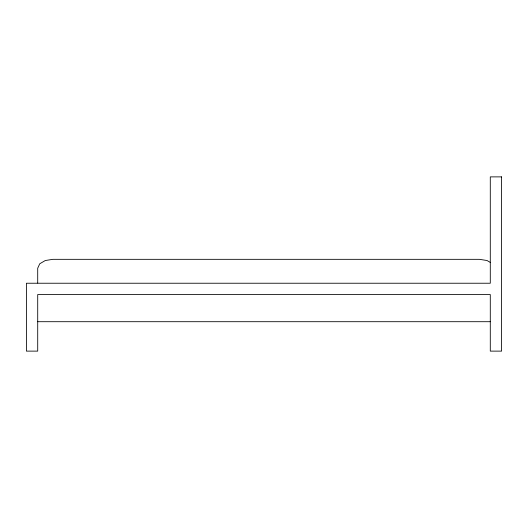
<?xml version="1.0" encoding="UTF-8"?>
<svg xmlns="http://www.w3.org/2000/svg" width="528" height="528" viewBox="0 0 528 528"><rect width="100%" height="100%" fill="white"/><g stroke="black" fill="none" stroke-linecap="round" stroke-linejoin="round"><path stroke-width="0.79" d="M37.712 321.704L490.288 321.704M490.512 262.555L487.04 260.522L479.45 259.327L52.879 259.327L45.296 260.522L39.739 263.776L37.706 268.217L37.706 283.028M501.6 176.88L490.288 176.88L490.288 283.232L26.4 283.232L26.4 351.12L37.712 351.12L37.712 294.551L490.288 294.551L490.288 351.12L501.6 351.12L501.6 176.88"/></g></svg>
